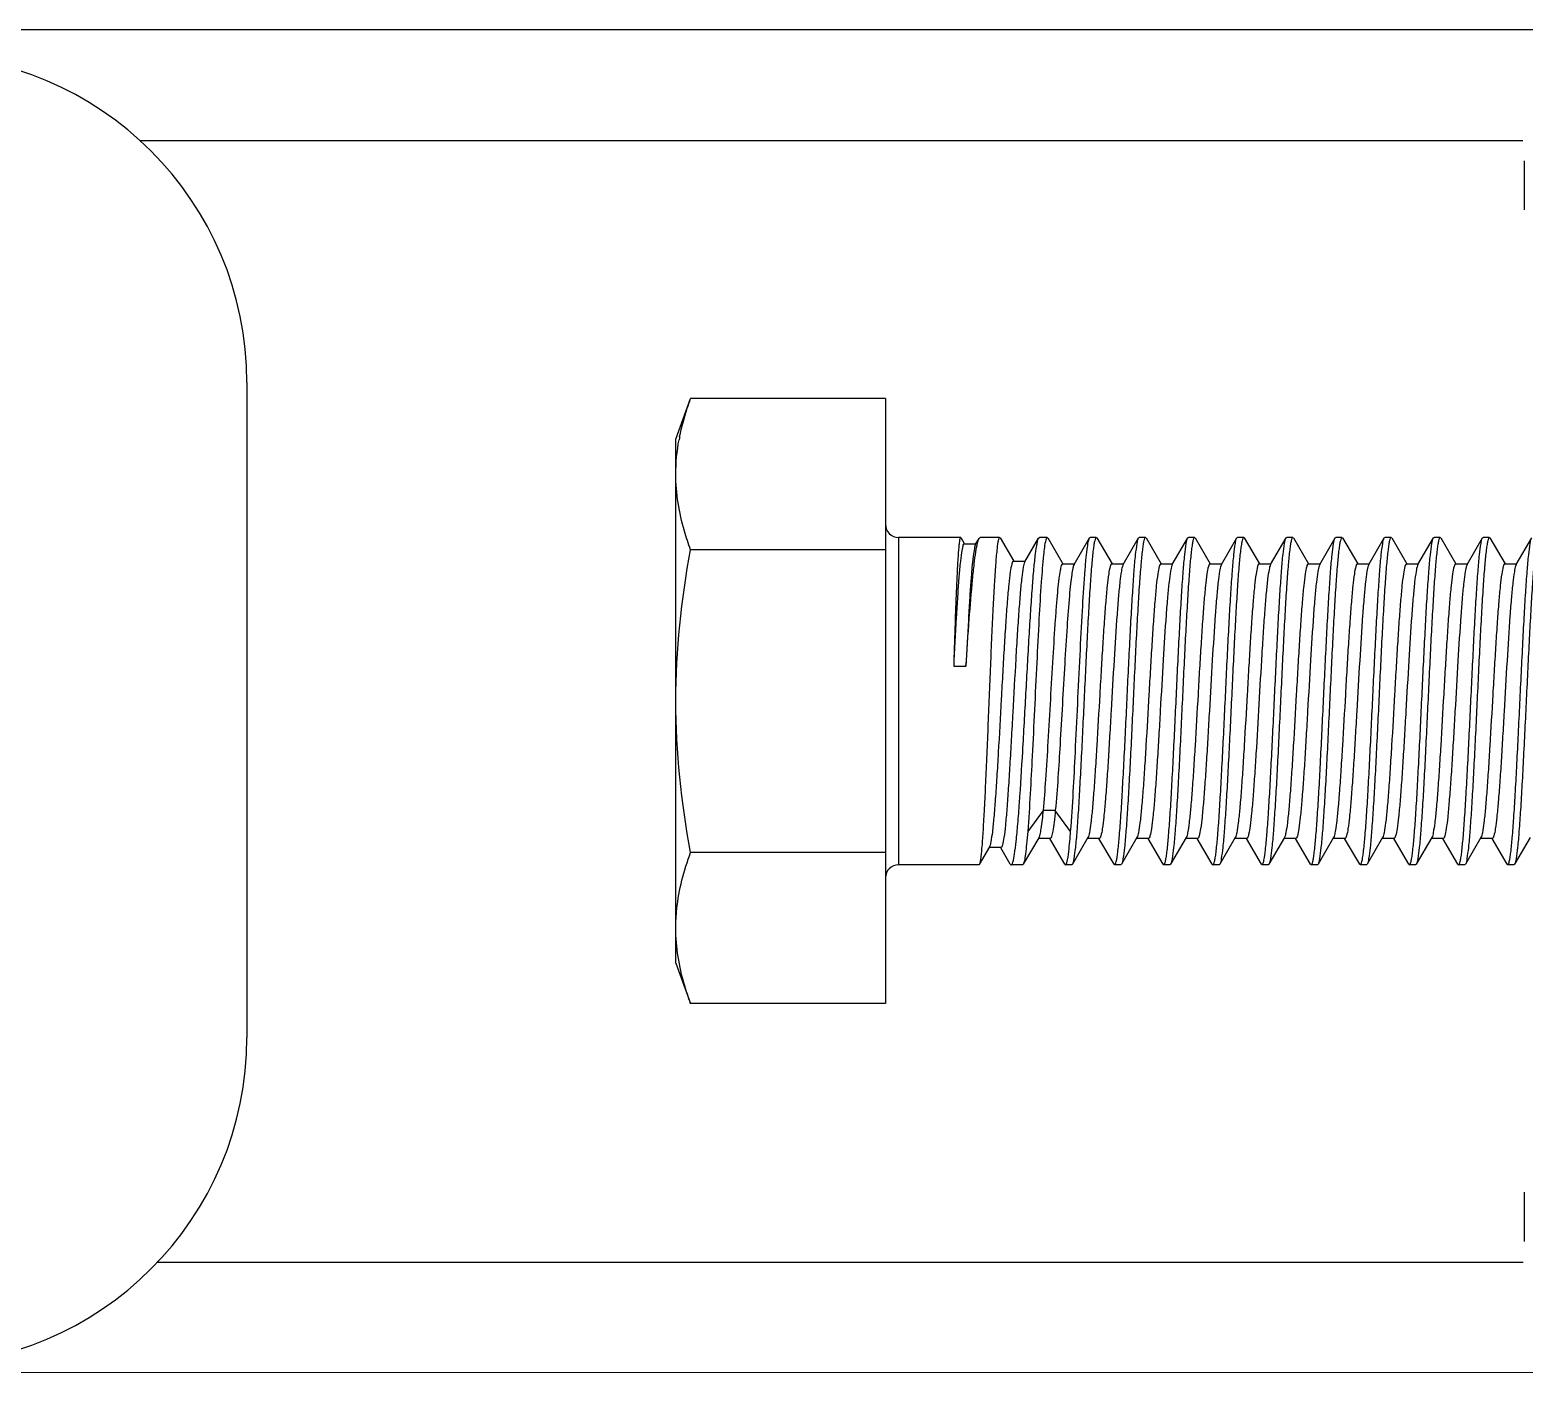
# Model space of a CAD drawing. Extents: x 27938 to 1507990, y 110129 to 923079.
# Drawn here: x 554863 to 555236, y 358025.1 to 358360.5 of the extents above; entities that cross this region are included whole.
import ezdxf

# ---------------------------------------------------------------- set-up
doc = ezdxf.new("R2010")
doc.units = 0
doc.header["$LTSCALE"] = 1000
doc.header["$MEASUREMENT"] = 0

msp = doc.modelspace()

# ---------------------------------------------------------------- linework, layer by layer
for p, q in [((555538.59, 358360.52), (554545.06, 358360.51)), ((555235.72, 358332.79), (554890.54, 358332.79)), ((555236.02, 358327.81), (555236.02, 358315.54)), ((554917.14, 358272.44), (554917.14, 358108.89)), ((555024.23, 358258.3), (555027.91, 358268.42)), ((555076.56, 358268.42), (555027.91, 358268.42)), ((555076.56, 358268.42), (555076.56, 358117.34)), ((555024.23, 358127.46), (555024.23, 358258.3)), ((555079.83, 358233.76), (555079.83, 358151.99)), ((555095.33, 358233.76), (555079.83, 358233.76)), ((555095.33, 358233.76), (555079.83, 358233.76)), ((555095.33, 358233.76), (555095.32, 358233.76)), ((555095.4, 358233.7), (555095.33, 358233.76)), ((555095.4, 358233.7), (555096.26, 358232.23)), ((555099.09, 358232.05), (555099.95, 358233.52)), ((555099.95, 358233.52), (555100.23, 358233.76)), ((555105.07, 358233.76), (555100.23, 358233.76)), ((555105.07, 358233.76), (555100.23, 358233.76)), ((555105.07, 358233.76), (555105.05, 358233.76)), ((555105.2, 358233.65), (555105.07, 358233.76)), ((555105.2, 358233.65), (555108.59, 358227.82)), ((555111.37, 358227.65), (555114.82, 358233.59)), ((555114.82, 358233.59), (555115.02, 358233.76)), ((555116.94, 358233.76), (555115.02, 358233.76)), ((555116.94, 358233.76), (555115.02, 358233.76)), ((555117.1, 358233.63), (555116.94, 358233.76)), ((555117.1, 358233.63), (555120.88, 358227.14)), ((555123.66, 358226.97), (555127.51, 358233.62)), ((555127.51, 358233.62), (555127.67, 358233.76)), ((555129.21, 358233.76), (555127.67, 358233.76)), ((555129.21, 358233.76), (555127.67, 358233.76)), ((555129.21, 358233.76), (555129.19, 358233.76)), ((555129.37, 358233.63), (555129.21, 358233.76)), ((555129.37, 358233.63), (555133.14, 358227.14)), ((555135.92, 358226.97), (555139.78, 358233.62)), ((555139.78, 358233.62), (555139.94, 358233.76)), ((555141.47, 358233.76), (555139.94, 358233.76)), ((555141.47, 358233.76), (555139.94, 358233.76)), ((555141.47, 358233.76), (555141.45, 358233.76)), ((555141.63, 358233.63), (555141.47, 358233.76)), ((555141.63, 358233.63), (555145.41, 358227.14)), ((555148.19, 358226.97), (555152.04, 358233.62)), ((555152.04, 358233.62), (555152.2, 358233.76)), ((555153.74, 358233.76), (555152.2, 358233.76)), ((555153.74, 358233.76), (555152.2, 358233.76)), ((555153.74, 358233.76), (555153.72, 358233.76)), ((555153.9, 358233.63), (555153.74, 358233.76)), ((555153.9, 358233.63), (555157.68, 358227.14)), ((555160.45, 358226.97), (555164.31, 358233.62)), ((555164.31, 358233.62), (555164.47, 358233.76)), ((555166.01, 358233.76), (555164.47, 358233.76)), ((555166.01, 358233.76), (555164.47, 358233.76)), ((555166.01, 358233.76), (555165.98, 358233.76)), ((555166.17, 358233.63), (555166.01, 358233.76)), ((555166.17, 358233.63), (555169.94, 358227.14)), ((555172.72, 358226.97), (555176.58, 358233.62)), ((555176.58, 358233.62), (555176.74, 358233.76)), ((555178.27, 358233.76), (555176.74, 358233.76)), ((555178.27, 358233.76), (555176.74, 358233.76)), ((555178.27, 358233.76), (555178.25, 358233.76)), ((555178.43, 358233.63), (555178.27, 358233.76)), ((555178.43, 358233.63), (555182.21, 358227.14)), ((555184.99, 358226.97), (555188.84, 358233.62)), ((555188.84, 358233.62), (555189, 358233.76)), ((555190.54, 358233.76), (555189, 358233.76)), ((555190.54, 358233.76), (555189, 358233.76)), ((555190.54, 358233.76), (555190.52, 358233.76)), ((555190.7, 358233.63), (555190.54, 358233.76)), ((555190.7, 358233.63), (555194.47, 358227.14)), ((555197.25, 358226.97), (555201.11, 358233.62)), ((555201.11, 358233.62), (555201.27, 358233.76)), ((555202.81, 358233.76), (555201.27, 358233.76)), ((555202.81, 358233.76), (555201.27, 358233.76)), ((555202.81, 358233.76), (555202.78, 358233.76)), ((555202.97, 358233.63), (555202.81, 358233.76)), ((555202.97, 358233.63), (555206.74, 358227.14)), ((555209.52, 358226.97), (555213.37, 358233.62)), ((555213.37, 358233.62), (555213.54, 358233.76)), ((555215.07, 358233.76), (555213.54, 358233.76)), ((555215.07, 358233.76), (555213.54, 358233.76)), ((555215.07, 358233.76), (555215.05, 358233.76)), ((555215.23, 358233.63), (555215.07, 358233.76)), ((555215.23, 358233.63), (555219.01, 358227.14)), ((555221.79, 358226.97), (555225.64, 358233.62)), ((555225.64, 358233.62), (555225.8, 358233.76)), ((555227.34, 358233.76), (555225.8, 358233.76)), ((555227.34, 358233.76), (555225.8, 358233.76)), ((555227.34, 358233.76), (555227.32, 358233.76)), ((555227.5, 358233.63), (555227.34, 358233.76)), ((555227.5, 358233.63), (555231.27, 358227.14)), ((555234.05, 358226.97), (555237.91, 358233.62)), ((555076.56, 358230.65), (555027.91, 358230.65)), ((555096.19, 358232.19), (555099.18, 358232.19)), ((555108.49, 358227.82), (555111.47, 358227.82)), ((555120.78, 358227.14), (555123.75, 358227.14)), ((555133.05, 358227.14), (555136.02, 358227.14)), ((555135.92, 358226.97), (555135.84, 358226.82)), ((555145.31, 358227.14), (555148.28, 358227.14)), ((555148.19, 358226.97), (555148.11, 358226.81)), ((555157.58, 358227.14), (555160.55, 358227.14)), ((555160.45, 358226.97), (555160.37, 358226.8)), ((555169.85, 358227.14), (555172.82, 358227.14)), ((555182.11, 358227.14), (555185.08, 358227.14)), ((555184.99, 358226.97), (555184.9, 358226.78)), ((555194.38, 358227.14), (555197.35, 358227.14)), ((555197.25, 358226.97), (555197.16, 358226.77)), ((555206.64, 358227.14), (555209.62, 358227.14)), ((555209.52, 358226.97), (555209.42, 358226.77)), ((555218.91, 358227.14), (555221.88, 358227.14)), ((555221.79, 358226.97), (555221.69, 358226.76)), ((555231.18, 358227.14), (555234.15, 358227.14)), ((555234.05, 358226.97), (555233.95, 358226.75)), ((555093.6, 358201.58), (555096.67, 358201.58)), ((555115.92, 358165.6), (555112.08, 358160.33)), ((555118.98, 358165.6), (555115.92, 358165.6)), ((555122.81, 358160.33), (555118.98, 358165.6)), ((555114.84, 358158.76), (555110.97, 358152.12)), ((555127.1, 358158.78), (555123.23, 358152.13)), ((555139.37, 358158.78), (555135.5, 358152.13)), ((555151.64, 358158.78), (555147.77, 358152.13)), ((555163.9, 358158.78), (555160.03, 358152.13)), ((555176.17, 358158.78), (555172.3, 358152.13)), ((555188.44, 358158.78), (555184.57, 358152.13)), ((555200.7, 358158.78), (555196.83, 358152.13)), ((555212.97, 358158.78), (555209.1, 358152.13)), ((555225.24, 358158.78), (555221.37, 358152.13)), ((555237.5, 358158.78), (555233.63, 358152.13)), ((555076.56, 358155.11), (555027.91, 358155.11)), ((555102.52, 358156.46), (555099.98, 358152.08)), ((555105.41, 358156.3), (555102.43, 358156.3)), ((555107.71, 358152.19), (555105.34, 358156.26)), ((555117.71, 358158.59), (555114.74, 358158.59)), ((555121.36, 358152.13), (555117.61, 358158.59)), ((555129.98, 358158.61), (555127.01, 358158.61)), ((555133.64, 358152.13), (555129.88, 358158.61)), ((555142.25, 358158.61), (555139.28, 358158.61)), ((555145.91, 358152.13), (555142.15, 358158.61)), ((555154.51, 358158.61), (555151.54, 358158.61)), ((555158.18, 358152.13), (555154.42, 358158.61)), ((555166.78, 358158.61), (555163.81, 358158.61)), ((555170.44, 358152.13), (555166.68, 358158.61)), ((555166.89, 358158.66), (555166.78, 358158.61)), ((555179.05, 358158.61), (555176.07, 358158.61)), ((555182.71, 358152.13), (555178.95, 358158.61)), ((555191.31, 358158.61), (555188.34, 358158.61)), ((555194.97, 358152.13), (555191.22, 358158.61)), ((555203.58, 358158.61), (555200.61, 358158.61)), ((555207.24, 358152.13), (555203.48, 358158.61)), ((555215.84, 358158.61), (555212.87, 358158.61)), ((555219.51, 358152.13), (555215.75, 358158.61)), ((555228.11, 358158.61), (555225.14, 358158.61)), ((555231.77, 358152.13), (555228.01, 358158.61)), ((555099.88, 358151.99), (555079.83, 358151.99)), ((555099.88, 358151.99), (555079.83, 358151.99)), ((555099.98, 358152.08), (555099.88, 358151.99)), ((555107.71, 358152.19), (555107.94, 358151.99)), ((555110.82, 358151.99), (555107.94, 358151.99)), ((555110.82, 358151.99), (555107.94, 358151.99)), ((555110.97, 358152.12), (555110.82, 358151.99)), ((555121.36, 358152.13), (555121.53, 358151.99)), ((555123.07, 358151.99), (555121.53, 358151.99)), ((555123.07, 358151.99), (555121.53, 358151.99)), ((555123.23, 358152.13), (555123.07, 358151.99)), ((555133.64, 358152.13), (555133.8, 358151.99)), ((555135.34, 358151.99), (555133.8, 358151.99)), ((555135.34, 358151.99), (555133.8, 358151.99)), ((555133.8, 358151.99), (555133.83, 358151.99)), ((555135.5, 358152.13), (555135.34, 358151.99)), ((555145.91, 358152.13), (555146.07, 358151.99)), ((555147.61, 358151.99), (555146.07, 358151.99)), ((555147.61, 358151.99), (555146.07, 358151.99)), ((555146.07, 358151.99), (555146.09, 358151.99)), ((555147.77, 358152.13), (555147.61, 358151.99)), ((555158.18, 358152.13), (555158.34, 358151.99)), ((555159.87, 358151.99), (555158.34, 358151.99)), ((555159.87, 358151.99), (555158.34, 358151.99)), ((555158.34, 358151.99), (555158.36, 358151.99)), ((555159.93, 358152), (555159.87, 358151.99)), ((555159.98, 358152.05), (555159.93, 358152)), ((555160.03, 358152.13), (555159.98, 358152.05)), ((555170.44, 358152.13), (555170.6, 358151.99)), ((555170.6, 358151.99), (555170.66, 358152)), ((555172.14, 358151.99), (555170.6, 358151.99)), ((555170.66, 358152), (555170.71, 358152.05)), ((555172.14, 358151.99), (555170.71, 358151.99)), ((555172.3, 358152.13), (555172.14, 358151.99)), ((555182.71, 358152.13), (555182.87, 358151.99)), ((555184.41, 358151.99), (555182.87, 358151.99)), ((555184.41, 358151.99), (555182.87, 358151.99)), ((555182.87, 358151.99), (555182.89, 358151.99)), ((555184.57, 358152.13), (555184.41, 358151.99)), ((555194.97, 358152.13), (555195.14, 358151.99)), ((555196.67, 358151.99), (555195.14, 358151.99)), ((555196.67, 358151.99), (555195.14, 358151.99)), ((555195.14, 358151.99), (555195.16, 358151.99)), ((555196.83, 358152.13), (555196.67, 358151.99)), ((555207.24, 358152.13), (555207.4, 358151.99)), ((555208.94, 358151.99), (555207.4, 358151.99)), ((555208.94, 358151.99), (555207.4, 358151.99)), ((555207.4, 358151.99), (555207.42, 358151.99)), ((555209.1, 358152.13), (555208.94, 358151.99)), ((555219.51, 358152.13), (555219.67, 358151.99)), ((555221.2, 358151.99), (555219.67, 358151.99)), ((555221.2, 358151.99), (555219.67, 358151.99)), ((555219.67, 358151.99), (555219.69, 358151.99)), ((555221.37, 358152.13), (555221.2, 358151.99)), ((555231.77, 358152.13), (555231.93, 358151.99)), ((555233.47, 358151.99), (555231.93, 358151.99)), ((555233.47, 358151.99), (555231.93, 358151.99)), ((555231.93, 358151.99), (555231.96, 358151.99)), ((555233.63, 358152.13), (555233.47, 358151.99)), ((555024.23, 358127.46), (555027.91, 358117.34)), ((555076.56, 358117.34), (555027.91, 358117.34)), ((555236.02, 358070.21), (555236.02, 358057.95)), ((555235.77, 358052.69), (554894.77, 358052.69)), ((555538.08, 358025.24), (554545.06, 358025.05))]:
    msp.add_line(p, q)
for centre, radius, start, end in [((554835.36, 358272.44), 81.78, 0, 90), ((555077.01, 358248.51), 52.86, 168.6931, 169.4725), ((555079.83, 358237.03), 3.27, 180, 270), ((555079.83, 358148.72), 3.27, 90, 180), ((554835.36, 358108.89), 81.78, 270, 0)]:
    msp.add_arc(centre, radius, start, end)
for points, knots in [([(555025.18, 358258.88), (555025.66, 358261.3), (555026.54, 358264.5), (555027.62, 358267.63), (555027.91, 358268.42)], [0, 0, 0, 0, 0.746895, 1, 1, 1, 1]), ([(555027.91, 358230.65), (555027.35, 358232.19), (555025.32, 358238.29), (555024.23, 358244.75), (555024.23, 358249.53)], [0, 0, 0, 0, 0.255696, 1, 1, 1, 1]), ([(555095.32, 358233.76), (555095.25, 358233.74), (555095.17, 358233.47), (555095.07, 358233.05), (555094.97, 358232.27), (555094.81, 358230.74), (555094.62, 358228.14), (555094.42, 358224.3), (555094.21, 358219.58), (555094, 358214.09), (555093.8, 358208.01), (555093.67, 358203.77), (555093.6, 358201.58)], [0, 0, 0, 0, 0.006463, 0.021259, 0.044741, 0.076818, 0.165921, 0.286162, 0.434178, 0.605806, 0.79621, 1, 1, 1, 1]), ([(555096.67, 358201.58), (555096.93, 358205.53), (555097.43, 358212.76), (555098.11, 358221.29), (555098.69, 358226.88), (555099.07, 358229.91), (555099.46, 358232.03), (555099.74, 358233.16), (555099.95, 358233.52)], [0, 0, 0, 0, 0.369025, 0.676578, 0.797829, 0.893394, 0.961137, 1, 1, 1, 1]), ([(555105.05, 358233.76), (555104.96, 358233.74), (555104.83, 358233.4), (555104.68, 358232.83), (555104.52, 358231.83), (555104.29, 358229.85), (555104.01, 358226.53), (555103.7, 358221.67), (555103.38, 358215.75), (555103.07, 358208.99), (555102.75, 358201.65), (555102.44, 358193.98), (555102.13, 358186.27), (555101.83, 358178.81), (555101.52, 358171.86), (555101.22, 358165.67), (555100.91, 358160.49), (555100.66, 358156.47), (555100.32, 358153.84), (555100.2, 358152.45), (555099.98, 358152.08)], [0, 0, 0, 0, 0.003479, 0.011119, 0.023138, 0.039478, 0.084569, 0.144819, 0.218054, 0.30161, 0.392438, 0.487225, 0.582511, 0.674818, 0.760772, 0.837237, 0.901428, 0.951015, 0.984221, 1, 1, 1, 1]), ([(555108.37, 358152.68), (555108.57, 358153.32), (555108.87, 358155.05), (555109.27, 358158.22), (555109.66, 358162.5), (555110.23, 358169.98), (555110.89, 358180.85), (555111.65, 358194.68), (555112.29, 358206.38), (555112.83, 358215.17), (555113.22, 358220.83), (555113.6, 358225.59), (555113.96, 358229.32), (555114.35, 358231.85), (555114.59, 358233.2), (555114.82, 358233.59)], [0, 0, 0, 0, 0.024854, 0.064557, 0.117968, 0.183425, 0.34188, 0.519926, 0.695025, 0.774452, 0.845022, 0.904492, 0.95099, 0.983092, 1, 1, 1, 1]), ([(555116.94, 358233.76), (555116.86, 358233.76), (555116.7, 358233.5), (555116.64, 358233.29), (555116.6, 358233.12)], [0, 0, 0, 0, 0.316243, 1, 1, 1, 1]), ([(555122.81, 358160.33), (555123.33, 358166.91), (555123.86, 358177.52), (555124.57, 358192.19), (555125.13, 358203.99), (555125.69, 358214.78), (555126.17, 358222.7), (555126.6, 358227.8), (555126.86, 358230.52), (555127.16, 358232.36), (555127.34, 358233.33), (555127.51, 358233.62)], [0, 0, 0, 0, 0.269192, 0.433946, 0.599559, 0.751167, 0.875181, 0.923254, 0.96054, 0.986252, 1, 1, 1, 1]), ([(555129.19, 358233.76), (555129.09, 358233.74), (555128.94, 358233.41), (555128.78, 358232.84), (555128.6, 358231.85), (555128.33, 358229.89), (555128.02, 358226.6), (555127.66, 358221.78), (555127.3, 358215.91), (555126.94, 358209.21), (555126.57, 358201.92), (555126.09, 358191.79), (555125.61, 358181.78), (555125.11, 358172.24), (555124.76, 358166.04), (555124.39, 358160.81), (555124.06, 358156.72), (555123.67, 358153.98), (555123.47, 358152.54), (555123.23, 358152.13)], [0, 0, 0, 0, 0.003606, 0.011247, 0.023194, 0.039404, 0.084092, 0.143784, 0.216355, 0.299204, 0.389343, 0.483517, 0.670349, 0.756272, 0.83299, 0.897744, 0.948219, 0.982646, 1, 1, 1, 1]), ([(555133.83, 358151.99), (555133.92, 358152.01), (555134.08, 358152.35), (555134.23, 358152.92), (555134.41, 358153.9), (555134.68, 358155.86), (555134.99, 358159.15), (555135.35, 358163.97), (555135.71, 358169.84), (555136.07, 358176.53), (555136.44, 358183.82), (555136.92, 358193.95), (555137.4, 358203.97), (555137.9, 358213.5), (555138.26, 358219.71), (555138.62, 358224.93), (555138.95, 358229.03), (555139.34, 358231.76), (555139.54, 358233.21), (555139.78, 358233.62)], [0, 0, 0, 0, 0.00361, 0.011255, 0.023205, 0.039416, 0.084097, 0.143781, 0.216343, 0.299178, 0.3893, 0.483456, 0.670274, 0.756195, 0.832914, 0.897676, 0.948169, 0.98262, 1, 1, 1, 1]), ([(555141.45, 358233.76), (555141.36, 358233.74), (555141.2, 358233.41), (555141.05, 358232.84), (555140.87, 358231.85), (555140.6, 358229.89), (555140.29, 358226.6), (555139.93, 358221.78), (555139.57, 358215.92), (555139.2, 358209.22), (555138.84, 358201.92), (555138.35, 358191.79), (555137.88, 358181.78), (555137.38, 358172.24), (555137.02, 358166.04), (555136.65, 358160.81), (555136.33, 358156.72), (555135.94, 358153.98), (555135.74, 358152.54), (555135.5, 358152.13)], [0, 0, 0, 0, 0.003604, 0.011244, 0.023189, 0.039398, 0.084081, 0.143773, 0.216344, 0.29919, 0.389328, 0.483502, 0.67034, 0.756263, 0.832984, 0.89774, 0.948217, 0.982646, 1, 1, 1, 1]), ([(555146.09, 358151.99), (555146.19, 358152.01), (555146.34, 358152.35), (555146.5, 358152.92), (555146.68, 358153.9), (555146.95, 358155.86), (555147.26, 358159.15), (555147.62, 358163.97), (555147.98, 358169.84), (555148.34, 358176.54), (555148.7, 358183.83), (555149.19, 358193.95), (555149.66, 358203.97), (555150.16, 358213.5), (555150.52, 358219.71), (555150.89, 358224.93), (555151.22, 358229.03), (555151.6, 358231.76), (555151.8, 358233.21), (555152.04, 358233.62)], [0, 0, 0, 0, 0.003611, 0.011257, 0.023206, 0.039418, 0.084102, 0.143788, 0.216352, 0.299187, 0.389308, 0.483466, 0.670283, 0.7562, 0.832918, 0.897681, 0.948172, 0.982621, 1, 1, 1, 1]), ([(555153.72, 358233.76), (555153.62, 358233.74), (555153.47, 358233.41), (555153.31, 358232.84), (555153.13, 358231.85), (555152.87, 358229.89), (555152.55, 358226.6), (555152.2, 358221.78), (555151.83, 358215.92), (555151.47, 358209.22), (555151.11, 358201.92), (555150.62, 358191.79), (555150.15, 358181.78), (555149.65, 358172.24), (555149.29, 358166.04), (555148.92, 358160.81), (555148.6, 358156.72), (555148.21, 358153.98), (555148.01, 358152.54), (555147.77, 358152.13)], [0, 0, 0, 0, 0.003606, 0.011247, 0.023192, 0.039401, 0.084085, 0.143776, 0.216348, 0.299195, 0.38933, 0.483503, 0.670342, 0.756264, 0.832982, 0.897739, 0.948217, 0.982647, 1, 1, 1, 1]), ([(555158.36, 358151.99), (555158.46, 358152.01), (555158.61, 358152.35), (555158.77, 358152.92), (555158.95, 358153.9), (555159.21, 358155.86), (555159.53, 358159.15), (555159.88, 358163.97), (555160.24, 358169.84), (555160.61, 358176.54), (555160.97, 358183.83), (555161.46, 358193.95), (555161.93, 358203.97), (555162.43, 358213.5), (555162.79, 358219.71), (555163.16, 358224.93), (555163.48, 358229.03), (555163.87, 358231.76), (555164.07, 358233.21), (555164.31, 358233.62)], [0, 0, 0, 0, 0.00361, 0.011255, 0.023204, 0.039415, 0.0841, 0.143787, 0.21635, 0.299184, 0.389308, 0.483468, 0.670284, 0.7562, 0.83292, 0.897683, 0.948173, 0.982621, 1, 1, 1, 1]), ([(555165.98, 358233.76), (555165.89, 358233.74), (555165.74, 358233.41), (555165.58, 358232.84), (555165.4, 358231.85), (555165.13, 358229.89), (555164.82, 358226.61), (555164.46, 358221.79), (555164.1, 358215.92), (555163.74, 358209.22), (555163.37, 358201.93), (555162.89, 358191.8), (555162.41, 358181.78), (555161.91, 358172.25), (555161.55, 358166.04), (555161.19, 358160.81), (555160.86, 358156.72), (555160.47, 358153.98), (555160.27, 358152.54), (555160.03, 358152.13)], [0, 0, 0, 0, 0.003598, 0.011231, 0.023168, 0.039371, 0.084041, 0.143721, 0.216288, 0.299135, 0.389272, 0.483446, 0.670301, 0.756235, 0.832961, 0.897725, 0.94821, 0.982644, 1, 1, 1, 1]), ([(555170.71, 358152.05), (555170.8, 358152.16), (555170.94, 358152.55), (555171.22, 358153.75), (555171.5, 358156.14), (555171.86, 358159.93), (555172.21, 358164.88), (555172.56, 358170.82), (555172.92, 358177.53), (555173.28, 358184.77), (555173.76, 358194.77), (555174.23, 358204.62), (555174.72, 358213.97), (555175.08, 358220.04), (555175.44, 358225.14), (555175.76, 358229.14), (555176.14, 358231.81), (555176.34, 358233.22), (555176.58, 358233.62)], [0, 0, 0, 0, 0.005244, 0.014609, 0.045815, 0.092875, 0.154195, 0.22765, 0.310678, 0.400368, 0.493572, 0.677434, 0.761652, 0.836715, 0.899999, 0.949307, 0.982964, 1, 1, 1, 1]), ([(555178.25, 358233.76), (555178.15, 358233.74), (555178, 358233.41), (555177.84, 358232.84), (555177.66, 358231.85), (555177.4, 358229.89), (555177.08, 358226.6), (555176.73, 358221.78), (555176.37, 358215.91), (555176, 358209.21), (555175.64, 358201.92), (555175.15, 358191.79), (555174.68, 358181.78), (555174.18, 358172.24), (555173.82, 358166.04), (555173.45, 358160.81), (555173.13, 358156.72), (555172.74, 358153.98), (555172.54, 358152.54), (555172.3, 358152.13)], [0, 0, 0, 0, 0.003608, 0.011251, 0.0232, 0.039412, 0.0841, 0.143792, 0.216367, 0.299219, 0.389359, 0.483531, 0.670361, 0.756279, 0.832994, 0.897747, 0.94822, 0.982647, 1, 1, 1, 1]), ([(555182.89, 358151.99), (555182.99, 358152.01), (555183.14, 358152.35), (555183.3, 358152.92), (555183.48, 358153.9), (555183.74, 358155.86), (555184.06, 358159.15), (555184.41, 358163.97), (555184.78, 358169.84), (555185.14, 358176.53), (555185.5, 358183.82), (555185.99, 358193.95), (555186.46, 358203.97), (555186.96, 358213.5), (555187.32, 358219.71), (555187.69, 358224.93), (555188.01, 358229.03), (555188.4, 358231.76), (555188.6, 358233.21), (555188.84, 358233.62)], [0, 0, 0, 0, 0.00361, 0.011255, 0.023204, 0.039414, 0.084096, 0.14378, 0.216342, 0.299175, 0.389295, 0.483453, 0.670272, 0.756195, 0.832918, 0.89768, 0.94817, 0.98262, 1, 1, 1, 1]), ([(555190.52, 358233.76), (555190.42, 358233.74), (555190.27, 358233.41), (555190.11, 358232.84), (555189.93, 358231.85), (555189.66, 358229.89), (555189.35, 358226.6), (555188.99, 358221.78), (555188.63, 358215.92), (555188.27, 358209.22), (555187.91, 358201.93), (555187.42, 358191.8), (555186.95, 358181.78), (555186.45, 358172.24), (555186.09, 358166.04), (555185.72, 358160.81), (555185.39, 358156.72), (555185, 358153.98), (555184.8, 358152.54), (555184.57, 358152.13)], [0, 0, 0, 0, 0.003605, 0.011245, 0.02319, 0.039398, 0.084078, 0.143767, 0.216337, 0.299182, 0.389315, 0.483487, 0.670329, 0.756258, 0.83298, 0.897737, 0.948214, 0.982645, 1, 1, 1, 1]), ([(555195.16, 358151.99), (555195.25, 358152.01), (555195.41, 358152.35), (555195.57, 358152.92), (555195.74, 358153.9), (555196.01, 358155.86), (555196.32, 358159.15), (555196.68, 358163.97), (555197.04, 358169.84), (555197.41, 358176.54), (555197.77, 358183.83), (555198.26, 358193.96), (555198.73, 358203.97), (555199.23, 358213.5), (555199.59, 358219.71), (555199.96, 358224.93), (555200.28, 358229.03), (555200.67, 358231.77), (555200.87, 358233.21), (555201.11, 358233.62)], [0, 0, 0, 0, 0.003613, 0.011261, 0.023214, 0.039428, 0.084117, 0.143805, 0.21637, 0.299211, 0.389338, 0.483496, 0.670304, 0.756216, 0.832931, 0.89769, 0.948176, 0.982622, 1, 1, 1, 1]), ([(555202.78, 358233.76), (555202.69, 358233.74), (555202.53, 358233.41), (555202.38, 358232.84), (555202.2, 358231.85), (555201.93, 358229.89), (555201.62, 358226.6), (555201.26, 358221.78), (555200.9, 358215.91), (555200.54, 358209.21), (555200.17, 358201.92), (555199.69, 358191.79), (555199.21, 358181.78), (555198.71, 358172.24), (555198.35, 358166.04), (555197.98, 358160.81), (555197.66, 358156.72), (555197.27, 358153.98), (555197.07, 358152.54), (555196.83, 358152.13)], [0, 0, 0, 0, 0.003606, 0.011248, 0.023195, 0.039406, 0.084093, 0.143786, 0.216358, 0.299206, 0.389346, 0.483519, 0.670351, 0.756273, 0.832991, 0.897744, 0.948219, 0.982646, 1, 1, 1, 1]), ([(555207.42, 358151.99), (555207.52, 358152.01), (555207.67, 358152.35), (555207.83, 358152.92), (555208.01, 358153.9), (555208.28, 358155.86), (555208.59, 358159.15), (555208.95, 358163.97), (555209.31, 358169.84), (555209.67, 358176.53), (555210.04, 358183.82), (555210.52, 358193.95), (555210.99, 358203.97), (555211.5, 358213.5), (555211.85, 358219.71), (555212.22, 358224.93), (555212.55, 358229.03), (555212.94, 358231.76), (555213.14, 358233.21), (555213.37, 358233.62)], [0, 0, 0, 0, 0.00361, 0.011255, 0.023204, 0.039415, 0.084097, 0.14378, 0.216342, 0.299177, 0.389299, 0.483455, 0.670274, 0.756194, 0.832913, 0.897676, 0.948169, 0.98262, 1, 1, 1, 1]), ([(555215.05, 358233.76), (555214.95, 358233.74), (555214.8, 358233.41), (555214.64, 358232.84), (555214.46, 358231.85), (555214.2, 358229.89), (555213.88, 358226.6), (555213.53, 358221.78), (555213.17, 358215.92), (555212.8, 358209.22), (555212.44, 358201.92), (555211.95, 358191.79), (555211.48, 358181.78), (555210.98, 358172.24), (555210.62, 358166.04), (555210.25, 358160.81), (555209.93, 358156.72), (555209.54, 358153.98), (555209.34, 358152.54), (555209.1, 358152.13)], [0, 0, 0, 0, 0.003605, 0.011245, 0.02319, 0.039399, 0.084083, 0.143774, 0.216346, 0.299192, 0.389329, 0.483503, 0.670341, 0.756263, 0.832983, 0.89774, 0.948218, 0.982646, 1, 1, 1, 1]), ([(555219.69, 358151.99), (555219.79, 358152.01), (555219.94, 358152.35), (555220.1, 358152.92), (555220.28, 358153.9), (555220.54, 358155.86), (555220.86, 358159.15), (555221.21, 358163.97), (555221.57, 358169.84), (555221.94, 358176.54), (555222.3, 358183.83), (555222.79, 358193.95), (555223.26, 358203.97), (555223.76, 358213.5), (555224.12, 358219.71), (555224.49, 358224.93), (555224.81, 358229.03), (555225.2, 358231.76), (555225.4, 358233.21), (555225.64, 358233.62)], [0, 0, 0, 0, 0.003611, 0.011257, 0.023206, 0.039418, 0.084102, 0.143789, 0.216352, 0.299187, 0.389308, 0.483467, 0.670284, 0.756201, 0.832919, 0.897682, 0.948173, 0.982621, 1, 1, 1, 1]), ([(555227.32, 358233.76), (555227.22, 358233.74), (555227.07, 358233.41), (555226.91, 358232.84), (555226.73, 358231.85), (555226.46, 358229.89), (555226.15, 358226.6), (555225.79, 358221.78), (555225.43, 358215.92), (555225.07, 358209.22), (555224.7, 358201.92), (555224.22, 358191.79), (555223.75, 358181.78), (555223.24, 358172.24), (555222.89, 358166.04), (555222.52, 358160.81), (555222.19, 358156.72), (555221.8, 358153.98), (555221.6, 358152.54), (555221.37, 358152.13)], [0, 0, 0, 0, 0.003606, 0.011247, 0.023193, 0.039402, 0.084085, 0.143776, 0.216348, 0.299195, 0.389329, 0.483501, 0.670341, 0.756263, 0.832981, 0.897738, 0.948217, 0.982646, 1, 1, 1, 1]), ([(555231.96, 358151.99), (555232.05, 358152.01), (555232.21, 358152.35), (555232.36, 358152.92), (555232.54, 358153.9), (555232.81, 358155.86), (555233.12, 358159.15), (555233.48, 358163.97), (555233.84, 358169.84), (555234.2, 358176.54), (555234.57, 358183.83), (555235.05, 358193.95), (555235.53, 358203.97), (555236.03, 358213.5), (555236.39, 358219.71), (555236.76, 358224.93), (555237.08, 358229.03), (555237.47, 358231.76), (555237.67, 358233.21), (555237.91, 358233.62)], [0, 0, 0, 0, 0.003609, 0.011254, 0.023203, 0.039414, 0.084098, 0.143785, 0.216348, 0.299182, 0.389306, 0.483467, 0.670283, 0.7562, 0.83292, 0.897683, 0.948173, 0.982621, 1, 1, 1, 1]), ([(555239.58, 358233.76), (555239.49, 358233.74), (555239.33, 358233.41), (555239.18, 358232.84), (555239, 358231.85), (555238.73, 358229.89), (555238.42, 358226.6), (555238.06, 358221.78), (555237.7, 358215.92), (555237.34, 358209.22), (555236.97, 358201.93), (555236.49, 358191.8), (555236.01, 358181.78), (555235.51, 358172.24), (555235.15, 358166.04), (555234.78, 358160.81), (555234.46, 358156.72), (555234.07, 358153.98), (555233.87, 358152.54), (555233.63, 358152.13)], [0, 0, 0, 0, 0.003605, 0.011246, 0.023191, 0.0394, 0.084081, 0.143769, 0.21634, 0.299187, 0.389322, 0.483492, 0.670333, 0.756258, 0.832977, 0.897734, 0.948214, 0.982646, 1, 1, 1, 1]), ([(555096.19, 358232.19), (555096.12, 358232.19), (555095.96, 358231.97), (555095.75, 358231.26), (555095.46, 358229.61), (555095.17, 358226.95), (555094.85, 358223.29), (555094.54, 358218.79), (555094.1, 358211.46), (555093.8, 358205.64), (555093.6, 358201.58)], [0, 0, 0, 0, 0.007029, 0.021662, 0.076602, 0.165188, 0.285057, 0.432865, 0.604499, 1, 1, 1, 1]), ([(555099.09, 358232.05), (555098.92, 358231.74), (555098.72, 358230.71), (555098.42, 358228.78), (555098.14, 358225.92), (555097.84, 358222.27), (555097.55, 358217.88), (555097.13, 358210.9), (555096.85, 358205.4), (555096.67, 358201.58)], [0, 0, 0, 0, 0.03477, 0.099862, 0.194036, 0.315014, 0.459836, 0.624963, 1, 1, 1, 1]), ([(555116.6, 358233.12), (555116.27, 358231.91), (555115.93, 358228.38), (555115.37, 358221.82), (555114.86, 358212.83), (555114.32, 358202.19), (555113.78, 358190.78), (555113.09, 358176.74), (555112.57, 358166.6), (555112.08, 358160.33)], [0, 0, 0, 0, 0.051689, 0.144713, 0.271544, 0.421712, 0.582779, 0.741399, 1, 1, 1, 1]), ([(555108.49, 358227.82), (555108.41, 358227.82), (555108.23, 358227.56), (555107.98, 358226.72), (555107.65, 358224.79), (555107.31, 358221.68), (555106.94, 358217.45), (555106.58, 358212.32), (555106.21, 358206.44), (555105.84, 358200.06), (555105.35, 358191.19), (555104.88, 358182.44), (555104.38, 358174.11), (555104.02, 358168.7), (555103.66, 358164.13), (555103.33, 358160.54), (555102.96, 358158.12), (555102.74, 358156.83), (555102.52, 358156.46)], [0, 0, 0, 0, 0.003512, 0.010895, 0.03862, 0.083116, 0.142813, 0.21551, 0.298517, 0.388779, 0.482991, 0.669589, 0.75528, 0.831778, 0.896415, 0.946979, 0.981812, 1, 1, 1, 1]), ([(555111.37, 358227.65), (555111.14, 358227.26), (555110.92, 358225.92), (555110.54, 358223.41), (555110.2, 358219.71), (555109.83, 358215.02), (555109.46, 358209.49), (555108.96, 358201.07), (555108.48, 358192.27), (555107.99, 358183.42), (555107.63, 358177.1), (555107.27, 358171.33), (555106.91, 358166.32), (555106.56, 358162.21), (555106.23, 358159.21), (555105.9, 358157.35), (555105.67, 358156.55), (555105.49, 358156.3), (555105.41, 358156.3)], [0, 0, 0, 0, 0.018969, 0.055155, 0.107429, 0.173883, 0.252061, 0.339075, 0.526651, 0.6204, 0.709614, 0.791122, 0.862062, 0.919981, 0.962927, 0.989567, 0.996641, 1, 1, 1, 1]), ([(555120.78, 358227.14), (555120.61, 358227.14), (555120.36, 358226.38), (555120.12, 358225.3), (555119.82, 358223.2), (555119.53, 358220.5), (555119.24, 358217.07), (555118.82, 358211.45), (555118.32, 358203.47), (555117.74, 358193.33), (555117.16, 358183.15), (555116.59, 358173.9), (555116.16, 358168.16), (555115.92, 358165.6)], [0, 0, 0, 0, 0.008312, 0.028859, 0.061939, 0.106893, 0.162683, 0.227987, 0.380684, 0.550376, 0.720797, 0.875605, 1, 1, 1, 1]), ([(555123.66, 358226.97), (555123.5, 358226.71), (555123.3, 358225.85), (555123.02, 358224.24), (555122.75, 358221.92), (555122.33, 358217.61), (555121.85, 358210.96), (555121.29, 358201.94), (555120.74, 358192.1), (555120.03, 358179.9), (555119.5, 358171.07), (555118.98, 358165.6)], [0, 0, 0, 0, 0.015086, 0.041871, 0.07998, 0.128634, 0.253127, 0.404426, 0.569162, 0.732754, 1, 1, 1, 1]), ([(555133.05, 358227.14), (555132.97, 358227.14), (555132.79, 358226.9), (555132.54, 358226.11), (555132.22, 358224.3), (555131.88, 358221.38), (555131.52, 358217.39), (555131.17, 358212.54), (555130.8, 358206.97), (555130.44, 358200.9), (555129.95, 358192.42), (555129.48, 358184.03), (555128.98, 358176.01), (555128.62, 358170.76), (555128.26, 358166.31), (555127.92, 358162.81), (555127.55, 358160.42), (555127.32, 358159.15), (555127.1, 358158.78)], [0, 0, 0, 0, 0.003515, 0.010772, 0.037949, 0.081609, 0.140308, 0.211978, 0.294061, 0.383612, 0.477415, 0.664253, 0.750571, 0.827952, 0.893624, 0.945254, 0.981055, 1, 1, 1, 1]), ([(555135.84, 358226.82), (555135.65, 358226.35), (555135.4, 358224.97), (555135.05, 358222.39), (555134.71, 358218.76), (555134.2, 358212.26), (555133.61, 358202.74), (555133.03, 358192.64), (555132.55, 358184.28), (555132.2, 358178.32), (555131.84, 358172.87), (555131.48, 358168.12), (555131.13, 358164.23), (555130.8, 358161.38), (555130.48, 358159.61), (555130.24, 358158.84), (555130.06, 358158.61), (555129.98, 358158.61)], [0, 0, 0, 0, 0.022133, 0.060618, 0.114292, 0.181331, 0.345799, 0.531244, 0.623802, 0.711913, 0.792495, 0.862731, 0.920179, 0.962872, 0.989439, 0.99654, 1, 1, 1, 1]), ([(555145.31, 358227.14), (555145.23, 358227.14), (555145.05, 358226.9), (555144.81, 358226.11), (555144.48, 358224.3), (555144.15, 358221.38), (555143.79, 358217.39), (555143.43, 358212.54), (555143.07, 358206.97), (555142.71, 358200.9), (555142.22, 358192.42), (555141.75, 358184.03), (555141.25, 358176.01), (555140.89, 358170.76), (555140.52, 358166.31), (555140.19, 358162.81), (555139.82, 358160.42), (555139.59, 358159.15), (555139.37, 358158.78)], [0, 0, 0, 0, 0.003515, 0.010772, 0.037949, 0.081609, 0.140308, 0.211978, 0.294061, 0.383612, 0.477415, 0.664253, 0.750571, 0.827952, 0.893624, 0.945254, 0.981055, 1, 1, 1, 1]), ([(555148.11, 358226.81), (555147.91, 358226.34), (555147.67, 358224.95), (555147.31, 358222.36), (555146.97, 358218.73), (555146.46, 358212.23), (555145.87, 358202.71), (555145.3, 358192.61), (555144.82, 358184.26), (555144.46, 358178.3), (555144.1, 358172.85), (555143.75, 358168.11), (555143.39, 358164.23), (555143.06, 358161.37), (555142.74, 358159.61), (555142.5, 358158.84), (555142.33, 358158.61), (555142.25, 358158.61)], [0, 0, 0, 0, 0.022272, 0.060873, 0.114636, 0.181733, 0.346234, 0.531618, 0.624122, 0.712171, 0.792687, 0.862862, 0.920257, 0.962907, 0.989448, 0.996542, 1, 1, 1, 1]), ([(555157.58, 358227.14), (555157.5, 358227.14), (555157.32, 358226.9), (555157.08, 358226.11), (555156.75, 358224.3), (555156.42, 358221.38), (555156.06, 358217.39), (555155.7, 358212.54), (555155.34, 358206.97), (555154.97, 358200.9), (555154.49, 358192.42), (555154.01, 358184.03), (555153.51, 358176.01), (555153.15, 358170.76), (555152.79, 358166.31), (555152.45, 358162.81), (555152.08, 358160.42), (555151.86, 358159.15), (555151.64, 358158.78)], [0, 0, 0, 0, 0.003515, 0.010772, 0.037949, 0.081609, 0.140308, 0.211978, 0.294061, 0.383612, 0.477416, 0.664253, 0.750571, 0.827952, 0.893624, 0.945254, 0.981055, 1, 1, 1, 1]), ([(555160.37, 358226.8), (555160.18, 358226.32), (555159.93, 358224.93), (555159.58, 358222.34), (555159.24, 358218.7), (555158.72, 358212.19), (555158.14, 358202.68), (555157.56, 358192.58), (555157.08, 358184.23), (555156.73, 358178.28), (555156.37, 358172.84), (555156.01, 358168.1), (555155.66, 358164.22), (555155.33, 358161.37), (555155.01, 358159.61), (555154.77, 358158.84), (555154.59, 358158.61), (555154.51, 358158.61)], [0, 0, 0, 0, 0.022411, 0.061128, 0.114979, 0.182135, 0.346668, 0.531991, 0.624441, 0.712428, 0.79288, 0.862992, 0.920333, 0.962942, 0.989457, 0.996545, 1, 1, 1, 1]), ([(555169.85, 358227.14), (555169.77, 358227.14), (555169.59, 358226.9), (555169.34, 358226.11), (555169.02, 358224.3), (555168.68, 358221.38), (555168.32, 358217.39), (555167.96, 358212.54), (555167.6, 358206.97), (555167.24, 358200.9), (555166.75, 358192.43), (555166.28, 358184.03), (555165.78, 358176.01), (555165.42, 358170.76), (555165.06, 358166.31), (555164.72, 358162.81), (555164.35, 358160.42), (555164.12, 358159.15), (555163.9, 358158.78)], [0, 0, 0, 0, 0.003515, 0.010771, 0.037948, 0.081607, 0.140304, 0.211972, 0.294053, 0.383603, 0.477405, 0.664241, 0.750559, 0.82794, 0.893613, 0.945246, 0.981049, 1, 1, 1, 1]), ([(555172.72, 358226.97), (555172.51, 358226.61), (555172.28, 358225.37), (555171.92, 358223.06), (555171.59, 358219.66), (555171.23, 358215.34), (555170.88, 358210.24), (555170.39, 358202.42), (555169.81, 358192.16), (555169.22, 358181.94), (555168.73, 358174.25), (555168.38, 358169.31), (555168.02, 358165.22), (555167.7, 358162.03), (555167.32, 358160.02), (555167.13, 358158.9), (555166.89, 358158.66)], [0, 0, 0, 0, 0.018521, 0.053335, 0.103489, 0.167313, 0.24262, 0.326812, 0.509979, 0.691635, 0.773988, 0.846813, 0.907599, 0.95427, 0.985299, 1, 1, 1, 1]), ([(555182.11, 358227.14), (555182.03, 358227.14), (555181.85, 358226.9), (555181.61, 358226.11), (555181.28, 358224.3), (555180.95, 358221.38), (555180.59, 358217.39), (555180.23, 358212.54), (555179.87, 358206.97), (555179.5, 358200.9), (555179.02, 358192.42), (555178.54, 358184.03), (555178.05, 358176.01), (555177.69, 358170.76), (555177.32, 358166.31), (555176.99, 358162.81), (555176.62, 358160.42), (555176.39, 358159.15), (555176.17, 358158.78)], [0, 0, 0, 0, 0.003516, 0.010771, 0.037949, 0.081609, 0.140308, 0.211978, 0.294061, 0.383613, 0.477416, 0.664254, 0.750571, 0.827952, 0.893624, 0.945254, 0.981055, 1, 1, 1, 1]), ([(555184.9, 358226.78), (555184.71, 358226.3), (555184.46, 358224.9), (555184.1, 358222.29), (555183.76, 358218.64), (555183.25, 358212.13), (555182.66, 358202.61), (555182.09, 358192.52), (555181.61, 358184.18), (555181.26, 358178.24), (555180.9, 358172.81), (555180.54, 358168.08), (555180.19, 358164.21), (555179.86, 358161.37), (555179.54, 358159.61), (555179.3, 358158.84), (555179.12, 358158.61), (555179.05, 358158.61)], [0, 0, 0, 0, 0.022688, 0.061638, 0.115664, 0.182937, 0.347534, 0.532736, 0.625078, 0.712941, 0.793264, 0.863253, 0.920487, 0.963013, 0.989475, 0.996549, 1, 1, 1, 1]), ([(555194.38, 358227.14), (555194.3, 358227.14), (555194.12, 358226.9), (555193.88, 358226.11), (555193.55, 358224.3), (555193.22, 358221.38), (555192.86, 358217.39), (555192.5, 358212.54), (555192.13, 358206.97), (555191.77, 358200.9), (555191.28, 358192.42), (555190.81, 358184.03), (555190.31, 358176.01), (555189.95, 358170.76), (555189.59, 358166.31), (555189.25, 358162.81), (555188.88, 358160.42), (555188.65, 358159.15), (555188.44, 358158.78)], [0, 0, 0, 0, 0.003516, 0.010771, 0.037949, 0.081609, 0.140308, 0.211978, 0.294061, 0.383613, 0.477416, 0.664254, 0.750571, 0.827952, 0.893624, 0.945254, 0.981055, 1, 1, 1, 1]), ([(555197.16, 358226.77), (555196.97, 358226.29), (555196.72, 358224.88), (555196.37, 358222.26), (555196.03, 358218.61), (555195.52, 358212.09), (555194.93, 358202.58), (555194.36, 358192.49), (555193.88, 358184.16), (555193.52, 358178.22), (555193.16, 358172.79), (555192.81, 358168.07), (555192.46, 358164.2), (555192.13, 358161.36), (555191.81, 358159.61), (555191.57, 358158.84), (555191.39, 358158.61), (555191.31, 358158.61)], [0, 0, 0, 0, 0.022827, 0.061892, 0.116006, 0.183337, 0.347966, 0.533107, 0.625396, 0.713197, 0.793455, 0.863383, 0.920563, 0.963048, 0.989484, 0.996552, 1, 1, 1, 1]), ([(555206.64, 358227.14), (555206.56, 358227.14), (555206.39, 358226.9), (555206.14, 358226.11), (555205.82, 358224.3), (555205.48, 358221.38), (555205.12, 358217.39), (555204.76, 358212.54), (555204.4, 358206.97), (555204.04, 358200.9), (555203.55, 358192.42), (555203.08, 358184.03), (555202.58, 358176.01), (555202.22, 358170.76), (555201.85, 358166.31), (555201.52, 358162.81), (555201.15, 358160.42), (555200.92, 358159.15), (555200.7, 358158.78)], [0, 0, 0, 0, 0.003516, 0.010771, 0.037949, 0.081609, 0.140308, 0.211978, 0.294061, 0.383613, 0.477416, 0.664254, 0.750571, 0.827952, 0.893624, 0.945254, 0.981055, 1, 1, 1, 1]), ([(555209.42, 358226.77), (555209.23, 358226.28), (555208.98, 358224.86), (555208.63, 358222.24), (555208.29, 358218.58), (555207.78, 358212.06), (555207.19, 358202.54), (555206.62, 358192.46), (555206.14, 358184.13), (555205.79, 358178.2), (555205.43, 358172.78), (555205.08, 358168.06), (555204.72, 358164.19), (555204.39, 358161.36), (555204.07, 358159.61), (555203.83, 358158.84), (555203.66, 358158.61), (555203.58, 358158.61)], [0, 0, 0, 0, 0.022966, 0.062146, 0.116347, 0.183737, 0.348398, 0.533478, 0.625714, 0.713453, 0.793647, 0.863513, 0.92064, 0.963083, 0.989493, 0.996554, 1, 1, 1, 1]), ([(555218.91, 358227.14), (555218.83, 358227.14), (555218.65, 358226.9), (555218.41, 358226.11), (555218.08, 358224.3), (555217.75, 358221.38), (555217.39, 358217.39), (555217.03, 358212.54), (555216.67, 358206.97), (555216.3, 358200.9), (555215.82, 358192.42), (555215.34, 358184.03), (555214.85, 358176.01), (555214.49, 358170.76), (555214.12, 358166.31), (555213.79, 358162.81), (555213.41, 358160.42), (555213.19, 358159.15), (555212.97, 358158.78)], [0, 0, 0, 0, 0.003516, 0.010771, 0.037949, 0.081609, 0.140308, 0.211978, 0.294061, 0.383613, 0.477416, 0.664254, 0.750571, 0.827952, 0.893624, 0.945254, 0.981055, 1, 1, 1, 1]), ([(555221.69, 358226.76), (555221.5, 358226.26), (555221.25, 358224.85), (555220.9, 358222.21), (555220.55, 358218.54), (555220.05, 358212.02), (555219.46, 358202.51), (555218.89, 358192.43), (555218.41, 358184.11), (555218.05, 358178.18), (555217.69, 358172.76), (555217.34, 358168.05), (555216.99, 358164.19), (555216.66, 358161.36), (555216.34, 358159.61), (555216.1, 358158.84), (555215.92, 358158.61), (555215.84, 358158.61)], [0, 0, 0, 0, 0.023104, 0.0624, 0.116688, 0.184136, 0.348829, 0.533848, 0.62603, 0.713708, 0.793837, 0.863642, 0.920716, 0.963118, 0.989503, 0.996556, 1, 1, 1, 1]), ([(555231.18, 358227.14), (555231.1, 358227.14), (555230.92, 358226.9), (555230.68, 358226.11), (555230.35, 358224.3), (555230.01, 358221.38), (555229.65, 358217.39), (555229.3, 358212.54), (555228.93, 358206.97), (555228.57, 358200.9), (555228.08, 358192.42), (555227.61, 358184.03), (555227.11, 358176.01), (555226.75, 358170.76), (555226.39, 358166.31), (555226.05, 358162.81), (555225.68, 358160.42), (555225.45, 358159.15), (555225.24, 358158.78)], [0, 0, 0, 0, 0.003516, 0.010771, 0.037949, 0.081609, 0.140308, 0.211978, 0.294061, 0.383613, 0.477416, 0.664254, 0.750571, 0.827952, 0.893624, 0.945254, 0.981055, 1, 1, 1, 1]), ([(555233.95, 358226.75), (555233.76, 358226.25), (555233.51, 358224.83), (555233.16, 358222.19), (555232.82, 358218.51), (555232.31, 358211.99), (555231.72, 358202.48), (555231.15, 358192.4), (555230.67, 358184.08), (555230.32, 358178.16), (555229.96, 358172.75), (555229.61, 358168.04), (555229.25, 358164.18), (555228.92, 358161.35), (555228.6, 358159.61), (555228.37, 358158.84), (555228.19, 358158.61), (555228.11, 358158.61)], [0, 0, 0, 0, 0.023243, 0.062653, 0.117029, 0.184534, 0.349259, 0.534218, 0.626347, 0.713963, 0.794028, 0.863772, 0.920792, 0.963153, 0.989511, 0.996558, 1, 1, 1, 1]), ([(555115.92, 358165.6), (555115.77, 358164.06), (555115.58, 358162.02), (555115.16, 358159.75), (555114.98, 358159), (555114.84, 358158.76)], [0, 0, 0, 0, 0.671595, 0.880111, 1, 1, 1, 1]), ([(555118.98, 358165.6), (555118.89, 358164.6), (555118.71, 358162.89), (555118.41, 358160.59), (555118.15, 358159.43), (555117.9, 358158.59), (555117.71, 358158.59)], [0, 0, 0, 0, 0.420495, 0.7305, 0.923007, 1, 1, 1, 1]), ([(555112.08, 358160.33), (555111.99, 358159.27), (555111.83, 358157.39), (555111.58, 358154.94), (555111.31, 358153.27), (555111.13, 358152.39), (555110.97, 358152.12)], [0, 0, 0, 0, 0.384742, 0.682919, 0.888847, 1, 1, 1, 1]), ([(555121.85, 358152.53), (555122.12, 358153.43), (555122.42, 358156.06), (555122.68, 358158.66), (555122.81, 358160.33)], [0, 0, 0, 0, 0.35995, 1, 1, 1, 1]), ([(555024.23, 358136.22), (555024.23, 358137.81), (555024.57, 358144.24), (555026.25, 358150.55), (555027.91, 358155.11)], [0, 0, 0, 0, 0.246324, 1, 1, 1, 1]), ([(555107.94, 358151.99), (555107.98, 358151.99), (555108.24, 358152.13), (555108.3, 358152.45), (555108.37, 358152.68)], [0, 0, 0, 0, 0.138496, 1, 1, 1, 1]), ([(555121.53, 358151.99), (555121.56, 358151.99), (555121.76, 358152.1), (555121.8, 358152.35), (555121.85, 358152.53)], [0, 0, 0, 0, 0.135051, 1, 1, 1, 1]), ([(555027.91, 358117.34), (555027.35, 358118.88), (555025.32, 358124.98), (555024.23, 358131.43), (555024.23, 358136.22)], [0, 0, 0, 0, 0.255696, 1, 1, 1, 1])]:
    msp.add_open_spline(points, degree=3, knots=knots)
for points in [[(555024.23, 358249.53), (555024.23, 358252.42), (555024.51, 358255.33), (555025.04, 358258.17)], [(555024.23, 358192.88), (555024.23, 358205.53), (555025.64, 358218.2), (555027.91, 358230.65)], [(555027.91, 358155.11), (555025.64, 358167.55), (555024.23, 358180.23), (555024.23, 358192.88)]]:
    msp.add_open_spline(points, degree=3)

doc.saveas('drawing.dxf')
